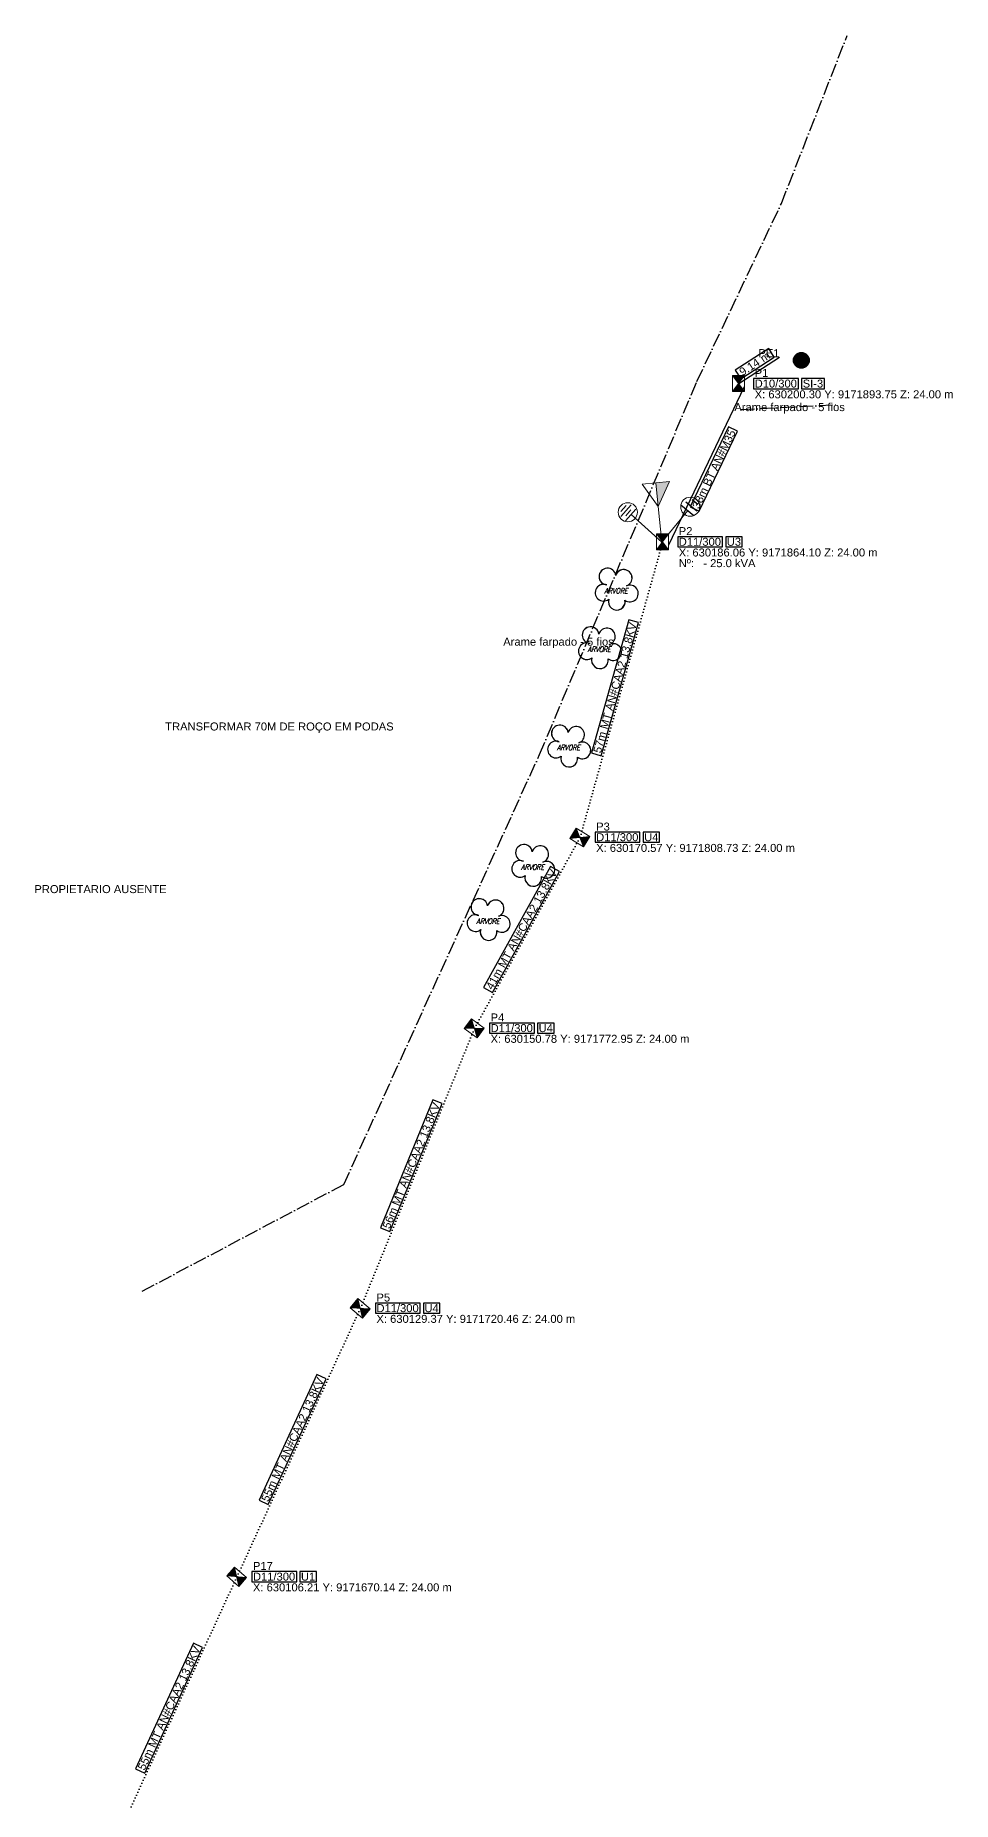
# Model space of a CAD drawing. Header units: metres. Extents: x 630039 to 630403, y 9171330 to 9171959.
# Drawn here: x 630068.4 to 630240.4, y 9171628 to 9171959 of the extents above; entities that cross this region are included whole.
import ezdxf
from ezdxf.enums import TextEntityAlignment as Align

# ---------------------------------------------------------------- set-up
doc = ezdxf.new("R2010")
doc.units = ezdxf.units.M
doc.linetypes.add('DASHDOT', pattern=[3.556, 2.54, -0.508, 0, -0.508])
doc.linetypes.add('DOT', pattern=[0.508, 0, -0.508])
for name, color, linetype in [('Arvores', 3, 'Continuous'), ('CERCA', 8, 'DASHDOT'), ('PONTO DE ENTREGA', 8, 'CONTINUOUS'), ('PONTO FOTO', 4, 'CONTINUOUS'), ('POSTE', 3, 'CONTINUOUS'), ('Poste dt', 3, 'Continuous'), ('REDE PRIMARIA - Instalar', 1, 'DOT'), ('REDE SECUNDARIA - Instalar', 5, 'CONTINUOUS'), ('SIMBOLOS', 5, 'CONTINUOUS'), ('TEXTOS A IMPLANTAR', 1, 'CONTINUOUS'), ('TEXTOS MAPA', 8, 'CONTINUOUS'), ('TRAFO', 7, 'CONTINUOUS')]:
    doc.layers.add(name, color=color, linetype=linetype)
doc.layers.add('TRAFO A IMPLANTAR', color=7, linetype='Continuous', lineweight=9)
doc.styles.add('ARIAL', font='arial.ttf')
doc.styles.add('TEXTOS', font='SIMPLEX.shx', dxfattribs={"width": 0.7, "oblique": 15})

# ---------------------------------------------------------------- blocks, each defined once
blk = doc.blocks.new('arvores')
at = {"layer": 'Arvores', "color": 3, "linetype": 'Continuous'}
blk.add_lwpolyline([(-1.88, 1.26, 1.74874), (-1.52, -1.42, 1.274833), (1.52, -1.61, 1.749063), (1.8, 1.08, 1.621566), (-0.21, 3.04, 2.096395)], format="xyb", close=True, dxfattribs=at)
at = {"layer": 'Arvores', "color": 3, "linetype": 'Continuous', "style": 'TEXTOS', "oblique": 15, "width": 0.7}
blk.add_text('ARVORE', height=1, dxfattribs=at).set_placement((-2.32, -0.34))
blk = doc.blocks.new('Arvore', base_point=(756.68, 605.03))
at = {"layer": 'Arvores', "color": 3, "linetype": 'Continuous'}
blk.add_lwpolyline([(754.8, 605.72, 1.74874), (755.17, 603.04, 1.274833), (758.21, 602.85, 1.749063), (758.48, 605.54, 1.621566), (756.47, 607.49, 2.096395)], format="xyb", close=True, dxfattribs=at)
blk.add_blockref('arvores', (756.68, 604.46))
at = {"layer": 'Arvores', "color": 3, "linetype": 'Continuous', "style": 'TEXTOS', "oblique": 15, "width": 0.7}
blk.add_text('ARVORE', height=1, dxfattribs=at).set_placement((754.36, 604.12))
blk = doc.blocks.new('dtp')
at = {"linetype": 'Continuous', "lineweight": 0, "ltscale": 0.01}
h = blk.add_hatch(color=0, dxfattribs=at)
h.paths.add_polyline_path([(-1.12, 1.5), (0, 0), (1.12, 1.5)])
h.paths.add_polyline_path([(-1.12, -1.5), (1.12, -1.5), (0, 0)])
at = {"color": 0, "lineweight": 0}
for p, q in [((-1.12, -1.5), (1.12, 1.5)), ((-1.12, 1.5), (1.12, -1.5)), ((1.12, 1.5), (-1.12, 1.5)), ((-1.12, 1.5), (-1.12, -1.5)), ((1.12, -1.5), (1.12, 1.5)), ((-1.12, -1.5), (1.12, -1.5))]:
    blk.add_line(p, q, dxfattribs=at)
blk = doc.blocks.new('PosteDtProjetado')
at = {"layer": 'Poste dt', "rotation": 180}
blk.add_blockref('dtp', (-0.05948, 0.026162), dxfattribs=at)
at = {"layer": 'poste', "ltscale": 0.01}
for tag, p in [('MODELO', (-3.273471, 2.731691)), ('COD', (1.964351, -1.493983))]:
    blk.add_attdef(tag, p, '', height=1.6, dxfattribs=at)
blk = doc.blocks.new('TransformadorSemChaveProjetado', base_point=(9.63, 7.8))
at = {"layer": 'TRAFO A IMPLANTAR'}
blk.add_hatch(color=256, dxfattribs=at).paths.add_polyline_path([(9.61, 14.46), (12.28, 18.88), (9.7, 18.93)], flags=0)
for p, q in [((13.85, 14.26), (16.03, 11.98)), ((14.87, 14.72), (16.68, 12.81)), ((16.05, 15), (17.03, 13.98))]:
    blk.add_line(p, q)
for p, q in [((12.28, 18.88), (7.12, 18.99)), ((7.12, 18.99), (9.61, 14.46)), ((2.38, 13.46), (4.6, 15.4)), ((2.54, 14.41), (3.65, 15.38)), ((3.18, 12.55), (5.39, 14.48)), ((3.33, 13.5), (4.44, 14.47)), ((4.36, 13.58), (9.46, 7.75)), ((9.61, 14.46), (9.46, 7.75)), ((15, 13.06), (9.46, 7.75))]:
    blk.add_line(p, q, dxfattribs=at)
blk.add_lwpolyline([(9.61, 14.46), (12.28, 18.88), (9.7, 18.93), (9.61, 14.46)], dxfattribs=at)
for centre, radius in [((3.8, 14.1), 1.79), ((15.55, 13.7), 1.79), ((9.46, 7.75), 0.14)]:
    blk.add_circle(centre, radius, dxfattribs=at)
blk = doc.blocks.new('PontoEntrega', base_point=(8.56, 3.62))
h = blk.add_hatch(color=1)
h.dxf.hatch_style = 1
h.paths.add_polyline_path([(14.13, 3.03, 1), (11.17, 3.03, 1)])
at = {"color": 1}
blk.add_circle((12.65, 3.03), 1.48, dxfattribs=at)

msp = doc.modelspace()

# ---------------------------------------------------------------- linework, layer by layer
at = {"layer": 'CERCA'}
for points in [[(630088.44, 9171723.65), (630126.24, 9171743.65), (630162.96, 9171824.24), (630192.47, 9171894.18), (630208.3, 9171927.51), (630220.65, 9171959.03)], [(630200.75, 9171888.9), (630218.95, 9171889.8)]]:
    msp.add_lwpolyline(points, dxfattribs=at)
at = {"layer": 'PONTO DE ENTREGA'}
msp.add_line((630200.3, 9171893.75), (630207.96, 9171898.71), dxfattribs=at)
msp.add_lwpolyline([(630200.69, 9171894.66), (630206.96, 9171898.72), (630205.93, 9171900.32), (630199.66, 9171896.26), (630200.69, 9171894.66)], close=True, dxfattribs=at)
at = {"layer": 'REDE PRIMARIA - Instalar'}
for points in [[(630170.57, 9171808.73), (630186.06, 9171864.1)], [(630150.78, 9171772.95), (630170.57, 9171808.73)], [(630129.37, 9171720.46), (630150.78, 9171772.95)], [(630106.21, 9171670.14), (630129.37, 9171720.46)], [(630083.04, 9171619.82), (630106.21, 9171670.14)]]:
    msp.add_lwpolyline(points, dxfattribs=at)
at = {"layer": 'REDE SECUNDARIA - Instalar'}
msp.add_lwpolyline([(630187.19, 9171863.56), (630201.42, 9171893.21)], dxfattribs=at)
at = {"layer": 'TEXTOS A IMPLANTAR'}
for points in [[(630203.1, 9171892.8), (630211.5, 9171892.8), (630211.5, 9171894.7), (630203.1, 9171894.7), (630203.1, 9171892.8)], [(630212.1, 9171892.8), (630216.38, 9171892.8), (630216.38, 9171894.7), (630212.1, 9171894.7), (630212.1, 9171892.8)], [(630192.91, 9171869.83), (630200.11, 9171884.82), (630198.4, 9171885.64), (630191.2, 9171870.65), (630192.91, 9171869.83)], [(630188.86, 9171863.15), (630197.26, 9171863.15), (630197.26, 9171865.05), (630188.86, 9171865.05), (630188.86, 9171863.15)], [(630197.86, 9171863.15), (630200.97, 9171863.15), (630200.97, 9171865.05), (630197.86, 9171865.05), (630197.86, 9171863.15)], [(630174.54, 9171824.01), (630181.52, 9171848.98), (630179.69, 9171849.49), (630172.71, 9171824.52), (630174.54, 9171824.01)], [(630173.37, 9171807.78), (630181.78, 9171807.78), (630181.78, 9171809.68), (630173.37, 9171809.68), (630173.37, 9171807.78)], [(630182.38, 9171807.78), (630185.48, 9171807.78), (630185.48, 9171809.68), (630182.38, 9171809.68), (630182.38, 9171807.78)], [(630154.14, 9171779.64), (630166.69, 9171802.33), (630165.03, 9171803.25), (630152.47, 9171780.56), (630154.14, 9171779.64)], [(630153.58, 9171772), (630161.98, 9171772), (630161.98, 9171773.9), (630153.58, 9171773.9), (630153.58, 9171772)], [(630162.58, 9171772), (630165.68, 9171772), (630165.68, 9171773.9), (630162.58, 9171773.9), (630162.58, 9171772)], [(630134.9, 9171734.82), (630144.69, 9171758.82), (630142.93, 9171759.54), (630133.14, 9171735.53), (630134.9, 9171734.82)], [(630132.17, 9171719.51), (630140.57, 9171719.51), (630140.57, 9171721.41), (630132.17, 9171721.41), (630132.17, 9171719.51)], [(630141.17, 9171719.51), (630144.28, 9171719.51), (630144.28, 9171721.41), (630141.17, 9171721.41), (630141.17, 9171719.51)], [(630112.09, 9171683.65), (630122.94, 9171707.2), (630121.21, 9171708), (630110.37, 9171684.45), (630112.09, 9171683.65)], [(630109.01, 9171669.19), (630117.41, 9171669.19), (630117.41, 9171671.09), (630109.01, 9171671.09), (630109.01, 9171669.19)], [(630118.01, 9171669.19), (630121.11, 9171669.19), (630121.11, 9171671.09), (630118.01, 9171671.09), (630118.01, 9171669.19)], [(630088.93, 9171633.33), (630099.77, 9171656.88), (630098.05, 9171657.68), (630087.21, 9171634.13), (630088.93, 9171633.33)]]:
    msp.add_lwpolyline(points, close=True, dxfattribs=at)

# ---------------------------------------------------------------- block references
for p in [(630200.3, 9171893.75), (630186.06, 9171864.1)]:
    msp.add_blockref('PosteDtProjetado', p)
for p, rotation in [((630170.57, 9171808.73), 58.721000000000004), ((630150.78, 9171772.95), 53.516999999999996), ((630129.37, 9171720.46), 51.05599999999998), ((630106.21, 9171670.14), 48.565)]:
    msp.add_blockref('PosteDtProjetado', p, dxfattribs=dict(rotation=rotation))
at = {"layer": 'PONTO DE ENTREGA'}
msp.add_blockref('PontoEntrega', (630207.96, 9171898.71), dxfattribs=at)
at = {"layer": 'SIMBOLOS'}
for p in [(630177.45, 9171855.33), (630174.3, 9171844.36), (630168.53, 9171825.93), (630161.8, 9171803.56), (630153.43, 9171793.4)]:
    msp.add_blockref('Arvore', p, dxfattribs=at)
at = {"layer": 'TRAFO', "rotation": 7}
msp.add_blockref('TransformadorSemChaveProjetado', (630186.06, 9171864.1), dxfattribs=at)

# ---------------------------------------------------------------- texts
at = {"style": 'Arial'}
for s, p in [('X: 630200.30 Y: 9171893.75 Z: 24.00 m', (630203.3, 9171891.75)), ('X: 630186.06 Y: 9171864.10 Z: 24.00 m', (630189.06, 9171862.1)), ('X: 630170.57 Y: 9171808.73 Z: 24.00 m', (630173.57, 9171806.73)), ('X: 630150.78 Y: 9171772.95 Z: 24.00 m', (630153.78, 9171770.95)), ('X: 630129.37 Y: 9171720.46 Z: 24.00 m', (630132.37, 9171718.46)), ('X: 630106.21 Y: 9171670.14 Z: 24.00 m', (630109.21, 9171668.14))]:
    msp.add_text(s, height=1.5, dxfattribs=at).set_placement(p, align=Align.MIDDLE_LEFT)
at = {"layer": 'CERCA', "linetype": 'Continuous', "style": 'Arial'}
for p in [(630209.85, 9171889.35), (630166.51, 9171845.38)]:
    msp.add_text('Arame farpado - 5 fios', height=1.5, dxfattribs=at).set_placement(p, align=Align.MIDDLE_CENTER)
at = {"layer": 'PONTO DE ENTREGA', "style": 'Arial'}
msp.add_text('PE1', height=1.5, dxfattribs=at).set_placement((630207.96, 9171898.71), align=Align.RIGHT)
at = {"layer": 'PONTO DE ENTREGA', "insert": (630203.31, 9171897.49), "char_height": 1.5, "attachment_point": 5, "rotation": 32.9244, "style": 'Arial'}
msp.add_mtext('9.14 m', dxfattribs=at)
at = {"layer": 'PONTO FOTO', "style": 'Arial'}
for s, p in [('P1', (630203.3, 9171895.75)), ('P2', (630189.06, 9171866.1)), ('P3', (630173.57, 9171810.73)), ('P4', (630153.78, 9171774.95)), ('P5', (630132.37, 9171722.46)), ('P17', (630109.21, 9171672.14))]:
    msp.add_text(s, height=1.5, dxfattribs=at).set_placement(p, align=Align.MIDDLE_LEFT)
at = {"layer": 'TEXTOS A IMPLANTAR', "char_height": 1.5, "attachment_point": 4, "style": 'Arial'}
for s, insert in [('D10/300', (630203.3, 9171893.75)), ('SI-3', (630212.3, 9171893.75)), ('D11/300', (630189.06, 9171864.1)), ('U3', (630198.06, 9171864.1)), ('D11/300', (630173.57, 9171808.73)), ('U4', (630182.58, 9171808.73)), ('D11/300', (630153.78, 9171772.95)), ('U4', (630162.78, 9171772.95)), ('D11/300', (630132.37, 9171720.46)), ('U4', (630141.37, 9171720.46)), ('D11/300', (630109.21, 9171670.14)), ('U1', (630118.21, 9171670.14))]:
    msp.add_mtext(s, dxfattribs=dict(at, insert=insert))
at = {"layer": 'TEXTOS A IMPLANTAR', "char_height": 1.5, "attachment_point": 2, "style": 'Arial'}
for s, insert, rotation in [('38m BT AN#M35', (630194.98, 9171878.06), 64.3539), ('57m MT AN#CAA2 13.8KV', (630176.39, 9171836.95), 74.375), ('41m MT AN#CAA2 13.8KV', (630158.93, 9171791.81), 61.0405), ('56m MT AN#CAA2 13.8KV', (630138.22, 9171747.46), 67.8137), ('55m MT AN#CAA2 13.8KV', (630115.97, 9171696.14), 65.2818), ('55m MT AN#CAA2 13.8KV', (630092.81, 9171645.82), 65.2818)]:
    msp.add_mtext(s, dxfattribs=dict(at, insert=insert, rotation=rotation))
at = {"layer": 'TEXTOS MAPA', "true_color": 0xffeb3b, "style": 'Arial'}
for s, p in [('TRANSFORMAR 70M DE ROÇO EM PODAS ', (630114.47, 9171829.49)), ('PROPIETARIO AUSENTE ', (630080.91, 9171799.01))]:
    msp.add_text(s, height=1.5, dxfattribs=at).set_placement(p, align=Align.MIDDLE_CENTER)
at = {"layer": 'TRAFO', "style": 'Arial'}
msp.add_text('Nº:   - 25.0 kVA', height=1.5, dxfattribs=at).set_placement((630189.06, 9171860.1), align=Align.MIDDLE_LEFT)

doc.saveas('drawing.dxf')
